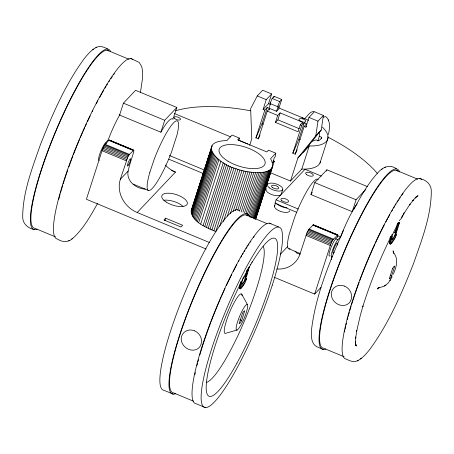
<?xml version="1.0" encoding="UTF-8"?>
<svg xmlns="http://www.w3.org/2000/svg" width="454" height="454" viewBox="0 0 454 454"><rect width="100%" height="100%" fill="white"/><g stroke="black" fill="none" stroke-linecap="round" stroke-linejoin="round"><path stroke-width="0.68" d="M240.155 283.824L239.536 287.734L239.979 288.875L240.484 288.806C243.077 286.014 246.164 282.11 246.227 278.211C244.859 278.569 244.286 282.882 242.271 283.818L240.194 283.029M404.111 212.739L401.881 217.75L399.248 220.689M276.855 269.012A26.724 23.824 43.4 0 0 300.032 253.922L306.944 232.868L308.646 229.645L313.249 224.781L337.787 234.905L337.657 236.897M238.963 140.422L239.349 138.078L232.068 135.048L226.847 140.564C194.687 141.489 220.303 165.415 236.001 168.644L215.803 231.563C206.723 227.528 189.386 221.484 191.702 208.908M236.001 168.644C244.014 172.475 281.469 178.536 270.556 158.718L275.777 153.202L268.49 150.178L266.827 151.937L237.686 139.832L239.349 138.078M242.01 283.79L242.061 281.367L243.497 276.968M390.985 236.517L389.674 241.903L389.742 243.838L390.559 244.133C393.153 241.346 396.24 237.436 396.308 233.538C394.935 233.901 394.367 238.208 392.352 239.144L392.091 239.116C391.507 233.543 396.024 229.077 397.375 223.918M393.113 252.01L393.187 250.846L393.879 253.355L393.618 252.844C398.93 259.109 396.268 267.537 393.323 274.154M206.093 248.991L86.402 199.278L102.439 149.44L104.67 144.928L108.892 140.36L109.528 140.099L133.811 150.189L133.68 152.175L131.127 160.256A38.749 6.901 -67.4 0 0 128.306 170.363C125.554 180.465 135.99 188.943 145.337 189.074M270.34 172.685L290.481 181.05L297.909 157.918L315.836 135.695L317.97 121.156L323.379 115.441L314.395 111.712L308.987 117.421L305.865 127.137L304.163 126.433L295.253 154.19L292.824 153.185L301.74 125.423L304.152 122.875L306.581 123.885L304.163 126.433M303.317 152.209L321.245 129.98L323.379 115.441M275.777 153.202L275.198 156.721L274.364 157.6L272.655 162.918L274.318 161.164L273.104 160.659M140.456 92.491L142.556 78.043L142.641 71.704L141.767 66.681L139.23 62.436L130.883 58.526M328.492 134.526C329.525 128.681 330.949 120.73 325.705 116.53L323.305 117.206M397.466 223.533L397.539 223.198M399.316 223.141C399.985 220.871 397.494 224.151 397.608 224.94L395.213 232.391C394.322 235.019 397.068 231.517 396.921 230.587L399.316 223.141L398.101 222.636M123.42 103.149L119.595 115.078L160.875 132.222L161.204 131.615A37.676 6.714 -67.4 0 1 172.934 119.226L176.85 107.467L135.57 90.323L123.42 103.149L164.706 120.293L176.85 107.467M209.612 242.584L137.199 212.506A26.724 23.824 43.4 0 1 120.338 179.29L127.818 156.999L129.43 154.4L133.811 150.189M160.875 132.222L164.706 120.293M164.83 220.723L165.636 218.204L182.639 225.263L180.976 227.017L163.973 219.957L165.636 218.204M191.162 210.571L211.904 145.989M191.094 211.462L211.297 148.537M192.382 207.478L212.154 145.893M191.151 212.387L211.354 149.462M191.344 213.34L211.547 150.422M191.667 214.322L211.87 151.403M192.121 215.327L212.324 152.408M192.7 216.348L212.903 153.429M193.404 217.387L213.607 154.462M194.233 218.431L214.436 155.506M195.175 219.481L215.378 156.556M196.236 220.531L216.439 157.606M197.405 221.575L217.608 158.65M198.682 222.613L218.879 159.689M200.685 224.066L220.888 161.147M203.074 225.627L223.277 162.702M204.709 226.586L224.912 163.661M206.417 227.511L226.62 164.592M208.193 228.407L228.396 165.483M210.026 229.264L230.229 166.34M211.91 230.076L232.113 167.151M213.84 230.842L234.043 167.923M219.725 226.211L237.992 169.314M223.447 221.467L239.996 169.927M249.649 145.365L251.771 138.754L250.659 108.62L257.265 95.942L262.667 90.227L271.657 93.961L268.535 103.677L263.127 109.386L264.83 110.095L267.241 107.547L269.67 108.557L269.233 109.902M227.397 216.002L242.01 170.483M263.127 109.386L266.248 99.67L271.657 93.961M230.269 213.794L244.019 170.954M260.011 135.014L258.343 138.862L255.914 137.851L264.83 110.095M233.135 211.581L246.034 171.419M255.914 137.851L262.043 123.738L267.241 107.547M258.343 138.862L267.253 111.099L269.67 108.557M235.558 210.616L248.02 171.794M273.734 97.627L274.148 96.333L281.696 99.466L278.58 109.181L276.571 111.298L269.023 108.165L270.732 102.842L270.068 103.546L277.615 106.684L278.279 105.981L276.571 111.298M237.737 210.253L249.984 172.1M239.451 211.167L251.913 172.344M241.125 212.012L253.803 172.52M242.964 212.12L255.642 172.622M244.53 212.824L257.424 172.662M246.028 213.465L259.138 172.633M302.693 122.268L300.281 124.816L298.051 131.756L275.47 122.381L277.695 115.441L280.112 112.893L302.693 122.268L302.29 123.533M247.237 214.702L260.778 172.531M275.47 122.381L277.882 119.833L280.112 112.893M248.588 215.202L262.344 172.361M249.416 216.978L263.814 172.128M250.585 217.347L265.198 171.828M251.652 217.648L266.481 171.459M252.617 217.886L267.661 171.027M253.468 218.062L268.728 170.539M253.996 218.851L269.687 169.989M254.62 218.913L270.522 169.376M255.12 218.919L271.237 168.712M255.494 218.873L271.827 167.997M255.744 218.777L272.826 165.574M255.647 219.305L274.318 161.164M247.368 270.124L245.137 277.065C244.246 279.692 246.993 276.191 246.845 275.26L249.399 266.878L249.076 267.06M321.336 176.073L305.009 169.291L276.1 199.817L274.982 203.29L296.53 212.239M274.471 206.178L275.533 202.876M281.304 193.954L282.785 189.324M292.824 153.185L298.953 139.072L304.152 122.875M241.704 320.518L244.644 310.928A6.901 1.231 -67.4 0 0 242.493 313.198L239.19 323.475A6.901 1.231 -67.4 0 0 241.341 321.205L241.704 320.518L239.769 319.712M290.481 181.05L301.814 169.087L309.242 145.955L312.795 145.961A35.543 14.795 17.8 0 0 322.346 127.103M317.806 140.984L319.514 135.672A26.724 11.123 17.8 0 0 319.094 132.545M321.353 138.669L321.778 137.335L319.31 136.308M319.945 163.111L327.97 138.135M365.771 189.505L356.055 199.766L352.225 211.695L310.945 194.55L314.77 182.621L326.92 169.796L367.553 186.673M326.494 171.124L326.92 169.796M274.114 277.229L314.662 294.084L330.699 244.246L332.924 239.729L337.787 234.905M392.568 268.524L389.271 278.801A6.901 1.231 -67.4 0 0 391.422 276.531L394.719 266.254M321.778 137.335L320.615 139.299L318.453 140.848L315.984 139.821L315.207 140.218A26.724 11.123 17.8 0 1 312.006 141.137M246.738 270.556L246.868 270.181M99.222 160.319A9.619 1.714 -67.4 0 1 99.959 153.509A9.619 1.714 -67.4 0 1 105.249 143.129L108.103 140.048A37.676 6.714 -67.4 0 1 117.887 118.188L119.924 114.47M332.532 256.408A9.619 1.714 -67.4 0 1 332.214 251.244A9.619 1.714 -67.4 0 1 337.884 239.752L340.733 236.665A37.676 6.714 -67.4 0 1 350.516 214.81L352.554 211.087A37.676 6.714 -67.4 0 1 357.156 203.818M247.646 269.273L247.799 268.876M270.068 103.546L272.145 98.45L274.148 96.333M277.615 106.684L279.692 101.582L281.696 99.466M295.253 154.19L297.2 149.701M343.491 230.229C329.508 262.145 315.678 295.026 311.495 329.893C311.399 334.575 310.95 339.734 313.595 343.871C315.485 347.236 320.07 347.668 323.163 349.41M392.228 234.162C380.497 257.435 370.572 281.639 362.837 306.529L363.013 305.939L360.34 315.235L356.628 331.471L356.776 330.421L355.658 338.139L355.822 336.993L355.476 342.452L355.51 341.215L355.771 345.409L355.431 343.133L356.271 346.005L355.306 342.901M392.142 276.702L389.918 280.64M97.542 203.534C90.465 215.917 83.434 228.895 72.629 238.475C68.406 242.436 62.164 242.413 57.55 239.088A97.536 17.377 -67.4 0 1 78.968 140.224A97.536 17.377 -67.4 0 1 132.874 59.65M310.945 194.55L311.274 193.943A37.676 6.714 -67.4 0 1 312.273 192.224M353.779 209.379C360.595 196.86 367.581 184.222 377.132 173.536M251.8 262.423L252.231 261.68M242.232 286.996L239.808 285.992L241.528 283.234M391.796 243.004L389.367 241.993L391.603 238.566L394.032 239.57M246.227 271.588L246.42 271.259M401.381 217.46L410.121 204.056L409.463 204.93L413.333 200.004L412.516 200.867L416.829 196.315L415.041 197.995L418.015 195.668L417.09 196.259M390.372 279.936L388.204 282.978L385.452 285.407M378.216 287.893L377.223 289.056L379.152 287.564L378.505 287.961L383.397 286.44L385.928 285.112M250.211 264.591L250.591 264.171M248.582 267.588L248.917 267.224M120.338 179.29L128.159 171.033M137.199 212.506L175.465 172.094A26.724 23.824 43.4 0 1 165.25 164.995M305.865 127.137L306.768 126.184M315.836 135.695L321.245 129.98M297.909 157.918L309.242 145.955M280.436 254.183L287.7 246.511M329.979 255.84A9.619 1.714 -67.4 0 1 330.206 249.785A9.619 1.714 -67.4 0 1 335.693 238.844L338.502 235.881L340.687 236.789M314.662 294.084L320.978 287.41M107.791 49.021C104.341 47.29 100.561 45.462 96.719 47.188C91.612 49.707 87.9 54.145 84.359 58.47C65.251 84.529 52.318 114.51 40.508 144.412C32.455 167.674 22.938 191.446 22.7 216.405C22.32 223.487 27.853 228.373 34.459 229.576M377.762 172.849C382.626 167.117 389.821 163.843 396.501 168.848M421.539 179.625A97.536 17.377 -67.4 0 0 367.632 260.193A97.536 17.377 -67.4 0 0 346.209 359.063C349.659 360.788 353.439 362.621 357.281 360.896C362.388 358.371 366.1 353.933 369.647 349.614C388.749 323.554 401.682 293.573 413.492 263.672C421.545 240.404 431.062 216.637 431.3 191.679C431.68 184.596 426.147 179.71 419.541 178.501M384.413 286.037L384.924 285.725M92.712 49.628L93.552 49.123M95.851 47.71L96.719 47.188M68.622 240.921L69.49 240.393M71.783 238.986L72.629 238.475M381.417 169.461L382.262 168.95M384.555 167.537L385.429 167.015M357.281 360.896L358.149 360.368M360.448 358.961L361.288 358.45M237.056 330.035L225.706 333.304A21.378 3.808 -67.4 0 1 230.377 310.44A21.378 3.808 -67.4 0 1 242.078 295.554M300.122 254.178L297.132 253.372L295.049 251.255M301.814 169.087L305.366 169.092A35.543 14.795 17.8 0 0 320.541 161.272M302.035 117.824L303.102 118.216M303.573 118.403L304.509 118.778C307.454 116.587 309.418 111.673 313.566 111.485L314.037 111.775M272.145 98.45L279.692 101.582M257.265 95.942L266.248 99.67M308.987 117.421L317.97 121.156M268.535 103.677L270.476 104.482M278.251 107.712L308.686 120.35M267.253 111.099L277.695 115.441M300.281 124.816L301.74 125.423M277.882 119.833L299.175 128.675M107.286 50.258L129.078 59.304M395.973 170.159L417.759 179.205M262.043 123.738L263.258 124.243M298.953 139.072L300.168 139.571M174.455 113.54L230.751 136.921M238.605 140.178L247.771 143.986M314.77 182.621L356.055 199.766M397.937 223.147L399.151 223.652M397.619 224.128L398.833 224.628M397.21 225.4L398.425 225.905M396.762 226.807L397.976 227.312M396.325 228.169L397.539 228.674M395.956 229.315L397.171 229.82M395.706 230.082L396.921 230.587M395.61 230.388L396.824 230.893M395.457 230.819L396.671 231.324M395.303 231.182L396.518 231.688M395.15 231.495L396.365 232M394.997 231.761L396.211 232.266M394.679 232.198L395.894 232.703M394.515 232.391L395.729 232.891M395.207 234.06L396.421 234.565M395.116 234.372L396.331 234.877M394.974 234.758L396.189 235.263M394.657 235.456L395.871 235.961M394.044 236.738L395.258 237.243M390.922 236.188L392.137 236.693M393.425 237.947L394.639 238.446M390.746 237.107L391.961 237.612M390.071 237.578L391.893 238.333M390.117 238.083L391.938 238.838M389.924 238.134L391.745 238.895M390.27 238.361L392.091 239.116M391.007 239.593L393.436 240.603M390.434 240.512L392.863 241.522M389.884 241.318L392.313 242.328M389.43 242.845L391.252 243.605M389.35 243.633L390.559 244.133M169.382 155.495L204.726 170.176M276.1 199.817L298.301 209.039M168.922 159.235L202.961 173.377M109.272 140.065L133.555 150.149M313.249 224.781L337.532 234.866M110.271 140.74L131.359 149.497M327.028 230.768L313.612 225.19L313.504 224.821M328.946 231.563L330.223 232.09M332.141 232.891L337.895 235.28M108.892 140.36L133.175 150.444M312.868 225.082L337.152 235.166M108.058 140.167L109.147 140.621M171.584 170.483L175.465 172.094M105.249 143.129L106.344 143.583M335.693 238.844L337.884 239.752M105.146 144.315L129.43 154.4M309.123 229.032L333.406 239.116M104.67 144.928L128.953 155.013M308.646 229.645L332.924 239.729M104.119 145.813L128.403 155.898M308.096 230.53L332.379 240.614M103.535 146.909L127.818 156.999M307.511 231.631L331.795 241.715M102.967 148.146L127.251 158.236M306.944 232.868L331.221 242.952M102.439 149.44L126.723 159.524M306.416 234.162L330.699 244.246M101.997 150.7L126.28 160.784M305.973 235.416L330.257 245.501M269.466 223.175L278.574 226.955M245.898 214.827L267.043 223.612M390.491 275.311L391.779 275.845M133.096 184.086L148.696 190.561M289.05 248.854L300.094 253.446M247.135 270.073L248.349 270.578M246.687 271.475L247.895 271.98M246.25 272.837L247.458 273.342M245.881 273.989L247.089 274.494M245.631 274.755L246.845 275.26M245.535 275.056L246.749 275.561M245.381 275.487L246.596 275.992M245.228 275.856L246.443 276.361M245.075 276.168L246.289 276.673M244.922 276.435L246.136 276.94M244.763 276.668L245.977 277.173M245.109 277.979L246.323 278.484M245.149 278.12L246.363 278.625M245.177 278.285L246.391 278.79M245.171 278.484L246.386 278.989M245.132 278.733L246.346 279.238M245.041 279.04L246.255 279.545M244.893 279.431L246.108 279.931M244.581 280.129L245.796 280.629M243.968 281.406L245.183 281.911M243.35 282.615L244.564 283.12M240.671 281.781L241.886 282.286M240.603 282.502L241.817 283.007M242.135 283.489L243.957 284.244M240.648 283.007L241.863 283.512M240.45 283.063L242.271 283.818M240.932 284.266L243.361 285.271M240.359 285.186L242.782 286.196M239.286 286.667L241.715 287.677M239.354 287.518L241.176 288.273M239.269 288.301L240.484 288.806M55.462 236.857L34.958 228.339A96.197 17.139 -67.4 0 1 55.479 132.279A96.197 17.139 -67.4 0 1 108.824 50.944M344.149 356.759L323.645 348.246A96.197 17.139 -67.4 0 1 344.773 250.733A96.197 17.139 -67.4 0 1 397.937 171.266M193.432 401.166L173.564 392.914A96.197 17.139 -67.4 0 1 194.692 295.406A96.197 17.139 -67.4 0 1 247.861 215.939M173.088 394.078L163.979 390.298A97.536 17.377 -67.4 0 1 185.402 291.434A97.536 17.377 -67.4 0 1 239.309 210.86M205.236 407.516L196.134 403.731A97.536 17.377 -67.4 0 1 216.938 306.337A97.536 17.377 -67.4 0 1 271.021 223.873M241.642 294.067L247.413 304.532A13.892 2.474 -67.4 0 1 240.722 325.37A13.892 2.474 -67.4 0 1 237.578 321.807A13.892 2.474 -67.4 0 1 247.413 304.532M109.528 140.099L109.635 140.473M328.469 119.884L328.48 120.446M289.839 210.662A8.019 3.337 17.8 0 1 280.634 211.428A8.019 3.337 17.8 0 1 274.869 205.395M163.883 200.242A13.359 5.562 17.8 0 1 183.007 206.388M175.653 110.731A125.593 52.284 17.8 0 1 250.653 110.821M327.436 136.921A125.593 52.284 17.8 0 1 377.671 173.78M280.907 194.738A8.019 3.337 17.8 0 1 271.123 194.346A8.019 3.337 17.8 0 1 266.333 188.688M331.409 259.54A38.749 6.901 -67.4 0 1 331.897 256.839M287.03 207.796A8.019 3.337 17.8 0 1 276.724 203.517M37.08 229.156A97.536 17.377 -67.4 0 1 54.894 133.067A97.536 17.377 -67.4 0 1 110.668 51.552M58.662 199.715A96.197 17.139 -67.4 0 1 60.053 194.488M60.427 193.143A96.197 17.139 -67.4 0 1 61.006 191.106M61.194 190.464A96.197 17.139 -67.4 0 1 62.76 185.221M63.174 183.881A96.197 17.139 -67.4 0 1 64.241 180.505M64.445 179.863A96.197 17.139 -67.4 0 1 67.754 170.034M68.883 166.839A96.197 17.139 -67.4 0 1 72.918 155.943M73.417 154.649A96.197 17.139 -67.4 0 1 76.493 146.875M76.754 146.228A96.197 17.139 -67.4 0 1 79.7 139.123M80.245 137.834A96.197 17.139 -67.4 0 1 82.458 132.716M83.014 131.444A96.197 17.139 -67.4 0 1 84.711 127.648M85.278 126.388A96.197 17.139 -67.4 0 1 86.419 123.891M87.571 121.422A96.197 17.139 -67.4 0 1 90.176 115.935M92.23 111.735A96.197 17.139 -67.4 0 1 92.843 110.492M96.248 103.824A96.197 17.139 -67.4 0 1 97.826 100.833M99.46 97.803A96.197 17.139 -67.4 0 1 102.054 93.138M102.371 92.571A96.197 17.139 -67.4 0 1 103.835 90.034M104.925 88.178A96.197 17.139 -67.4 0 1 106.009 86.368M106.724 85.193A96.197 17.139 -67.4 0 1 107.433 84.041M108.949 81.635A96.197 17.139 -67.4 0 1 109.698 80.472M110.81 78.78A96.197 17.139 -67.4 0 1 112.269 76.624M113.534 74.814A96.197 17.139 -67.4 0 1 114.368 73.656M344.558 331.959A96.197 17.139 -67.4 0 1 344.83 330.574M345.108 329.218A96.197 17.139 -67.4 0 1 345.687 326.534M345.999 325.155A96.197 17.139 -67.4 0 1 346.498 323.044M347.344 319.616A96.197 17.139 -67.4 0 1 347.849 317.686M348.195 316.376A96.197 17.139 -67.4 0 1 349.302 312.369M349.694 311.007A96.197 17.139 -67.4 0 1 351.038 306.45M351.441 305.122A96.197 17.139 -67.4 0 1 352.923 300.406M353.133 299.771A96.197 17.139 -67.4 0 1 359.188 282.274M359.897 280.345A96.197 17.139 -67.4 0 1 360.624 278.421M360.868 277.774A96.197 17.139 -67.4 0 1 365.175 266.776M365.436 266.129A96.197 17.139 -67.4 0 1 374.822 244.417M375.39 243.174A96.197 17.139 -67.4 0 1 380.605 232.255M380.912 231.636A96.197 17.139 -67.4 0 1 384.311 224.912M385.855 221.966A96.197 17.139 -67.4 0 1 387.489 218.907M388.142 217.704A96.197 17.139 -67.4 0 1 389.765 214.759M391.791 211.195A96.197 17.139 -67.4 0 1 392.517 209.935M393.612 208.08A96.197 17.139 -67.4 0 1 394.691 206.275M395.406 205.094A96.197 17.139 -67.4 0 1 396.115 203.942M397.256 202.132A96.197 17.139 -67.4 0 1 398.379 200.373M399.123 199.238A96.197 17.139 -67.4 0 1 400.229 197.586M401.796 195.305A96.197 17.139 -67.4 0 1 403.05 193.557M325.785 348.984A97.536 17.377 -67.4 0 1 344.092 251.72A97.536 17.377 -67.4 0 1 399.611 171.97M392.591 268.45A6.901 1.231 -67.4 0 1 394.742 266.18M334.155 252.293A5.613 0.999 -67.4 0 1 333.117 251.119A5.613 0.999 -67.4 0 1 336.261 243.866A5.613 0.999 -67.4 0 1 337.299 245.041M290.061 248.696A37.676 6.714 -67.4 0 1 289.17 234.389L294.595 217.506A37.676 6.714 -67.4 0 1 304.379 195.646L306.416 191.928A37.676 6.714 -67.4 0 1 318.146 179.54M175.709 393.658A97.536 17.377 -67.4 0 1 193.523 297.569A97.536 17.377 -67.4 0 1 249.297 216.053M194.897 374.544A96.197 17.139 -67.4 0 1 195.311 372.558M196.945 365.555A96.197 17.139 -67.4 0 1 197.598 363.007M197.944 361.707A96.197 17.139 -67.4 0 1 198.477 359.727M199.8 355.039A96.197 17.139 -67.4 0 1 202.632 345.761M202.847 345.08A96.197 17.139 -67.4 0 1 206.36 334.604M206.593 333.94A96.197 17.139 -67.4 0 1 210.787 322.448M211.031 321.807A96.197 17.139 -67.4 0 1 215.361 310.803M215.622 310.156A96.197 17.139 -67.4 0 1 219.952 299.844M220.23 299.203A96.197 17.139 -67.4 0 1 221.342 296.655M221.904 295.384A96.197 17.139 -67.4 0 1 225.031 288.466M226.461 285.379A96.197 17.139 -67.4 0 1 231.761 274.449M233.311 271.39A96.197 17.139 -67.4 0 1 235.779 266.634M236.103 266.021A96.197 17.139 -67.4 0 1 236.761 264.796M238.39 261.782A96.197 17.139 -67.4 0 1 239.042 260.596M240.978 257.146A96.197 17.139 -67.4 0 1 241.71 255.869M242.442 254.603A96.197 17.139 -67.4 0 1 243.168 253.366M244.258 251.539A96.197 17.139 -67.4 0 1 244.973 250.353M246.04 248.616A96.197 17.139 -67.4 0 1 247.175 246.806M247.929 245.625A96.197 17.139 -67.4 0 1 249.047 243.912M250.148 242.26A96.197 17.139 -67.4 0 1 250.875 241.199M253.389 237.663A96.197 17.139 -67.4 0 1 254.2 236.568M263.229 246.471A74.394 13.251 -67.4 0 1 244.797 320.155A74.394 13.251 -67.4 0 1 206.144 382.455M149.86 172.225L148.816 176.095A37.676 6.714 -67.4 0 0 152.385 188.302A37.676 6.714 -67.4 0 0 171.481 152.164L176.901 135.281A37.676 6.714 -67.4 0 0 178.308 122.268L177.792 121.246A37.676 6.714 -67.4 0 0 166.062 133.635L164.025 137.352A37.676 6.714 -67.4 0 0 154.235 159.212L149.86 172.225M272.275 285.169L268.473 296.462A97.536 17.377 -67.4 0 1 206.916 407.408A97.536 17.377 -67.4 0 1 227.488 306.688A97.536 17.377 -67.4 0 1 281.9 230.728L282.547 234.854A97.536 17.377 -67.4 0 1 272.275 285.169M166.056 201.996A13.359 5.562 17.8 0 0 187.122 204.294A13.359 5.562 17.8 0 0 170.454 193.313A13.359 5.562 17.8 0 0 166.056 201.996M227.982 161.181A24.051 10.011 17.8 0 0 264.994 163.973A24.051 10.011 17.8 0 0 233.316 144.684A24.051 10.011 17.8 0 0 227.982 161.181M128.709 164.785A4.007 0.715 -67.4 0 0 130.638 158.775A4.007 0.715 -67.4 0 0 127.801 163.758A4.007 0.715 -67.4 0 0 128.709 164.785M300.145 120.963A3.609 1.504 17.8 0 0 305.837 121.587A3.609 1.504 17.8 0 0 301.337 118.619A3.609 1.504 17.8 0 0 300.145 120.963M269.301 187.854A8.019 3.337 17.8 0 0 282.388 190.113A8.019 3.337 17.8 0 0 273.626 183.291A8.019 3.337 17.8 0 0 269.301 187.854M272.394 187.445A3.74 1.555 17.8 0 0 278.506 188.495A3.74 1.555 17.8 0 0 274.415 185.311A3.74 1.555 17.8 0 0 272.394 187.445M344.58 286.128A10.697 9.812 47.1 0 0 331.67 291.581A10.697 9.228 40.5 0 0 338.639 304.645A10.697 9.228 40.5 0 0 351.112 299.657A10.697 9.812 47.1 0 0 344.58 286.128M194.505 330.801A10.697 9.812 47.1 0 0 181.589 336.249A10.697 9.228 40.5 0 0 188.558 349.319A10.697 9.228 40.5 0 0 201.037 344.325A10.697 9.812 47.1 0 0 194.505 330.801M236.937 363.166A85.511 15.232 -67.4 0 0 274.999 238.407A85.511 15.232 -67.4 0 0 213.783 350.13A85.511 15.232 -67.4 0 0 236.937 363.166M281.855 200.708A4.007 1.668 17.8 0 0 288.398 201.837A4.007 1.668 17.8 0 0 284.017 198.426A4.007 1.668 17.8 0 0 281.855 200.708M306.564 174.614A4.007 1.668 17.8 0 0 313.107 175.743A4.007 1.668 17.8 0 0 308.726 172.333A4.007 1.668 17.8 0 0 306.564 174.614M174.864 118.704A3.343 1.39 17.8 0 0 180.317 119.646A3.343 1.39 17.8 0 0 176.668 116.803A3.343 1.39 17.8 0 0 174.864 118.704"/></g></svg>
